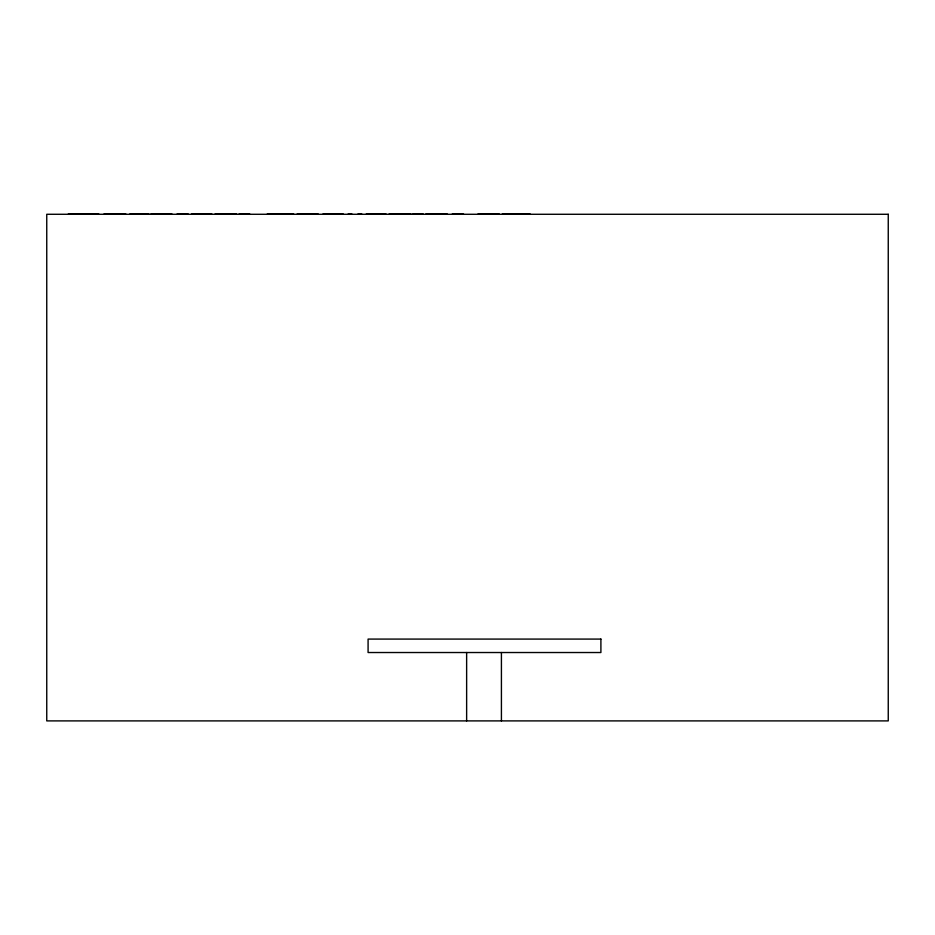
<?xml version="1.0" encoding="UTF-8"?>
<svg xmlns="http://www.w3.org/2000/svg" width="935" height="935" viewBox="0 0 935 935"><rect width="100%" height="100%" fill="white"/><g stroke="black" fill="none" stroke-linecap="round" stroke-linejoin="round"><path stroke-width="1.4" d="M68.22 214.103L98.888 214.103M103.867 214.103L125.933 214.103M129.684 214.103L149.016 214.103M150.757 214.103L172.063 214.103M176.984 214.103L188.332 214.103M191.43 214.103L211.965 214.103M214.945 214.103L236.684 214.103M238.974 214.103L249.82 214.103M267.176 214.103L293.754 214.103M297.038 214.103L318.332 214.103M322.844 214.103L343.379 214.103M348.065 214.103L351.992 214.103M357.871 214.103L361.857 214.103M366.193 214.103L386.155 214.103M388.995 214.103L411.049 214.103M412.51 214.103L423.356 214.103M425.694 214.103L447.433 214.103M452.201 214.103L463.55 214.103M477.855 214.103L499.419 214.103M502.177 214.103L530.274 214.103M501.417 652.525L501.417 720.897M466.635 652.525L466.635 720.897M888.25 214.279L46.75 214.279L46.75 720.897L888.25 720.897L888.25 214.279M600.901 639.084L368.086 639.084L368.086 652.525L600.901 652.525L600.901 639.084"/></g></svg>
